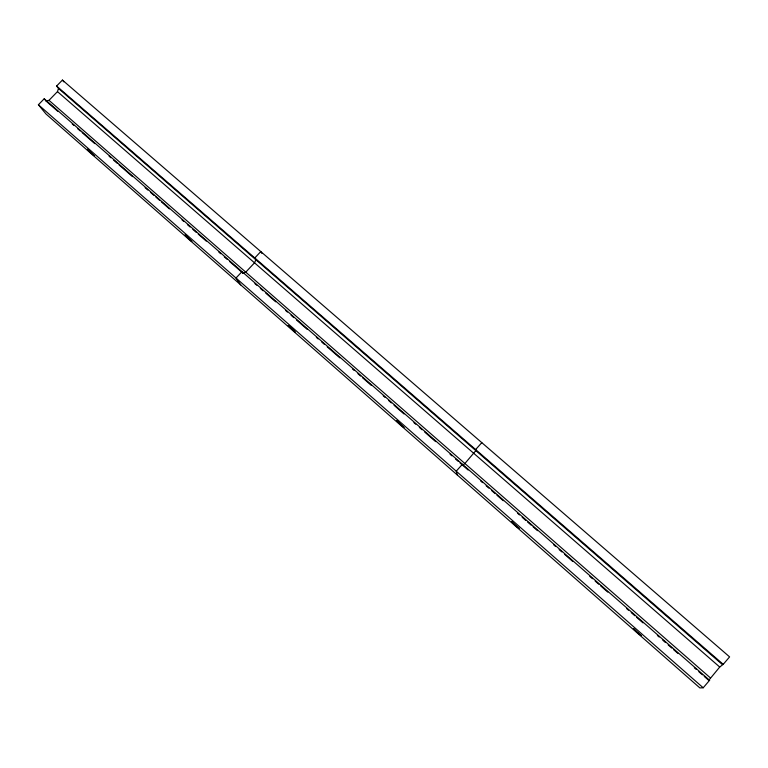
<?xml version="1.0" encoding="UTF-8"?>
<svg xmlns="http://www.w3.org/2000/svg" width="768" height="768" viewBox="0 0 768 768"><rect width="100%" height="100%" fill="white"/><g stroke="black" fill="none" stroke-linecap="round" stroke-linejoin="round"><path stroke-width="1.15" d="M44.218 98.765L709.603 680.285L703.2 687.773L699.888 687.926L46.022 114.019L38.4 104.746L44.218 98.765L46.128 101.136L48.998 100.33L57.466 91.622L58.474 88.445L56.621 86.035L62.419 80.074L729.6 656.89L723.226 664.339L719.722 667.037L708.739 680.362L704.227 676.416M475.843 450.634L464.89 463.507L462.701 465.283L462.432 464.266L456.23 471.178L457.411 475.104M481.814 442.656L475.632 449.549L475.958 451.171M229.69 261.6L243.187 273.398L245.76 272.15L254.506 262.819L255.926 259.795L254.803 257.962L260.784 251.578L261.878 253.411M708.739 680.362L709.603 680.285M56.621 86.035L723.226 664.339M58.474 88.445L722.294 664.493M57.466 91.622L719.722 667.037M48.998 100.33L710.419 677.914M46.128 101.136L57.821 111.36M72.221 123.946L74.026 125.52M77.616 128.669L80.323 131.021M82.118 132.595L94.714 143.606M109.114 156.192L110.918 157.766M113.616 160.128L117.216 163.277M119.011 164.851L132.509 176.65M145.104 187.661L147.811 190.022M150.509 192.374L154.109 195.523M155.904 197.098L159.504 200.246M161.309 201.821L169.402 208.896M181.997 219.907L183.802 221.482M187.402 224.63L190.099 226.992M192.797 229.344L196.397 232.493M198.202 234.067L206.294 241.142M218.89 252.163L220.694 253.728M224.294 256.877L226.992 259.238M254.928 283.661L256.742 285.245M260.352 288.403L263.059 290.774M265.776 293.136L275.712 301.824M285.648 310.512L287.453 312.086M291.062 315.245L293.779 317.616M296.486 319.987L307.325 329.462M316.358 337.363L318.163 338.938M321.782 342.096L324.49 344.467M327.197 346.838L339.85 357.888M352.493 368.947L354.298 370.522M357.917 373.68L360.624 376.051M362.429 377.635L371.462 385.526M383.203 395.798L385.018 397.373M388.627 400.531L391.334 402.902M394.051 405.274L403.987 413.962M413.923 422.64L415.728 424.224M419.338 427.382L422.054 429.754M424.762 432.125L435.6 441.6M450.058 454.234L451.862 455.808M455.472 458.966L458.189 461.338M459.994 462.922L468.106 470.016M480.73 481.046L482.525 482.621M486.134 485.77L488.842 488.131M491.539 490.493L495.149 493.651M496.944 495.226L503.261 500.736M517.68 513.341L519.475 514.915M522.182 517.277L525.792 520.435M527.587 522.01L531.197 525.158M533.002 526.733L537.504 530.678M553.728 544.858L555.523 546.432M559.133 549.581L561.84 551.942M564.538 554.304L572.65 561.398M589.776 576.365L592.474 578.726M595.181 581.098L598.79 584.246M600.586 585.821L607.795 592.128M626.726 608.669L628.531 610.243M631.229 612.605L634.838 615.754M636.634 617.338L642.95 622.848M657.37 635.453L659.165 637.027M662.774 640.176L665.472 642.547M668.179 644.909L671.789 648.058M673.584 649.632L678.096 653.568M694.32 667.757L696.115 669.331M698.822 671.693L702.422 674.842M38.4 104.746L703.2 687.773M62.419 80.074L63.734 81.83M240.758 284.947L235.997 278.035L242.006 271.622L243.187 273.398M396.758 420.845L403.901 427.402L396.758 420.845M185.117 234.998L191.779 241.382L185.117 234.998M511.718 521.712L515.414 525.686L519.178 528.413L511.718 521.712M288.182 325.44L294.989 331.824L288.182 325.44M633.475 628.55L636.826 632.246L641.261 635.539L633.475 628.55M87.542 149.29L94.013 155.597L87.542 149.29"/></g></svg>
